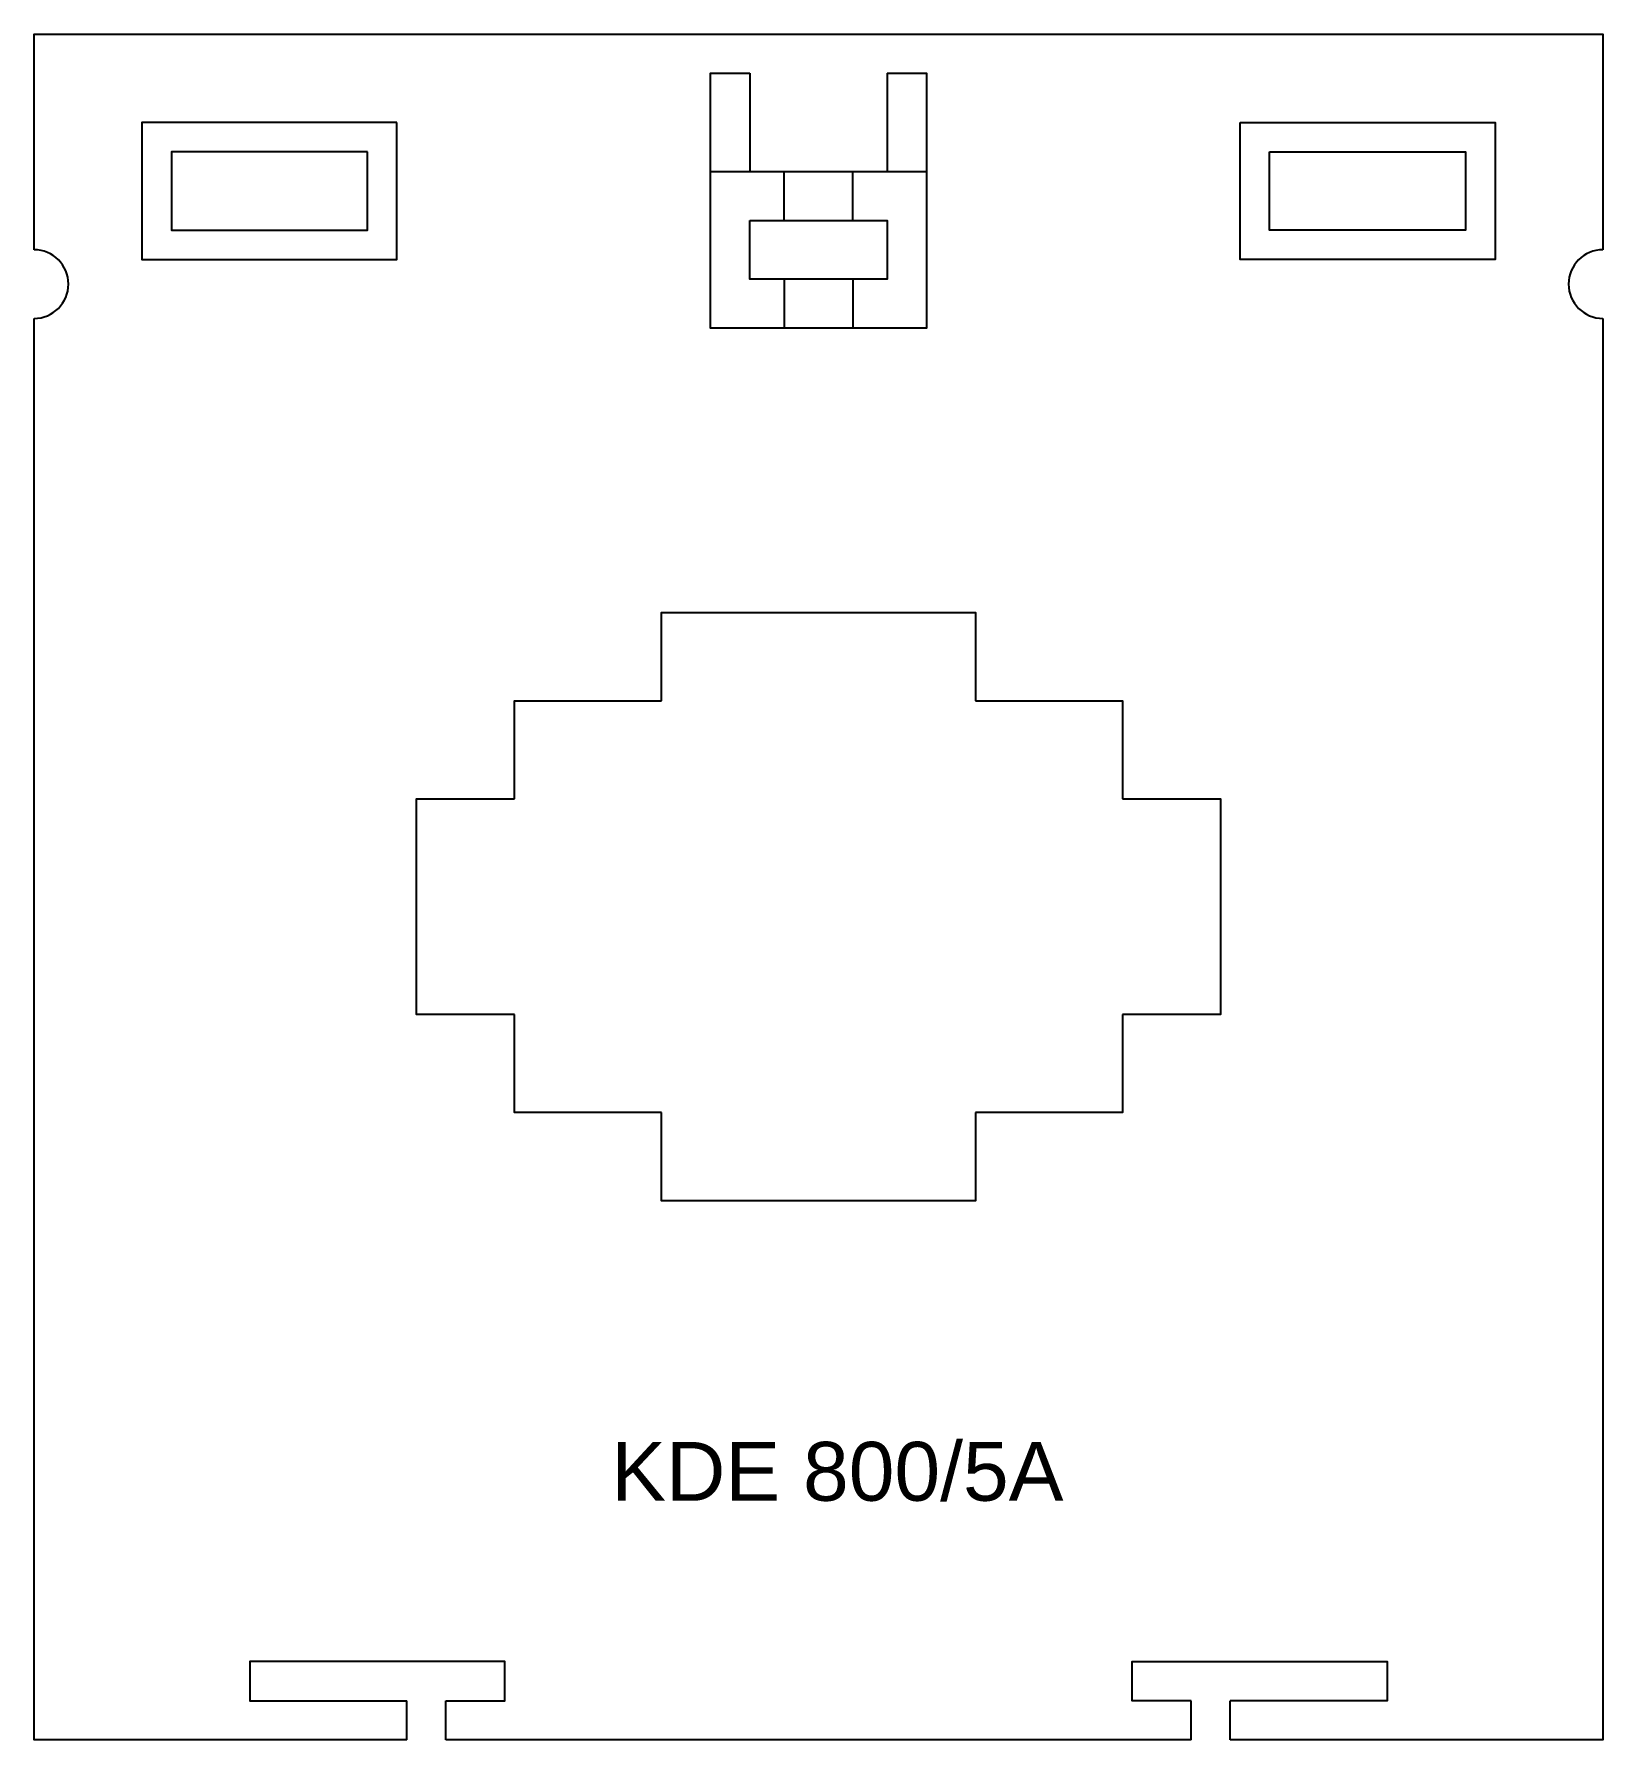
# Model space of a CAD drawing. Header units: millimetres. Extents: x 0 to 80, y 0 to 87.
import ezdxf

# ---------------------------------------------------------------- set-up
doc = ezdxf.new("R2010")
doc.units = ezdxf.units.MM

# ---------------------------------------------------------------- blocks, each defined once
blk = doc.blocks.new('KDE 800A-1')
at = {"color": 85}
for p, q in [((83068.222, 41924.943), (83068.222, 41919.943)), ((83075.222, 41924.943), (83075.222, 41919.943)), ((83066.222, 41919.943), (83077.222, 41919.943)), ((83069.972, 41917.443), (83069.972, 41919.943)), ((83073.472, 41917.443), (83073.472, 41919.943)), ((83069.972, 41914.443), (83069.972, 41911.943)), ((83073.472, 41914.443), (83073.472, 41911.943)), ((83050.722, 41839.943), (83050.722, 41841.943)), ((83052.722, 41839.943), (83052.722, 41841.943)), ((83090.722, 41839.943), (83090.722, 41841.943)), ((83092.722, 41839.943), (83092.722, 41841.943))]:
    blk.add_line(p, q, dxfattribs=at)
for points in [[(83031.722, 41915.943), (83031.722, 41926.943), (83111.722, 41926.943), (83111.722, 41915.943)], [(83075.222, 41924.943), (83077.222, 41924.943), (83077.222, 41911.943), (83066.222, 41911.943), (83066.222, 41924.943), (83068.222, 41924.943)], [(83050.722, 41839.943), (83031.722, 41839.943), (83031.722, 41912.443)], [(83111.722, 41912.443), (83111.722, 41839.943), (83092.722, 41839.943)], [(83063.722, 41892.943), (83063.722, 41897.443), (83079.722, 41897.443), (83079.722, 41892.943)], [(83056.222, 41887.943), (83056.222, 41892.943), (83063.722, 41892.943)], [(83079.722, 41892.943), (83087.222, 41892.943), (83087.222, 41887.943)], [(83056.222, 41876.943), (83051.222, 41876.943), (83051.222, 41887.943), (83056.222, 41887.943)], [(83087.222, 41887.943), (83092.222, 41887.943), (83092.222, 41876.943), (83087.222, 41876.943)], [(83063.722, 41871.943), (83056.222, 41871.943), (83056.222, 41876.943)], [(83087.222, 41876.943), (83087.222, 41871.943), (83079.722, 41871.943)], [(83079.722, 41871.943), (83079.722, 41867.443), (83063.722, 41867.443), (83063.722, 41871.943)], [(83052.722, 41841.943), (83055.722, 41841.943), (83055.722, 41843.943), (83042.722, 41843.943), (83042.722, 41841.943), (83050.722, 41841.943)], [(83090.722, 41841.943), (83087.722, 41841.943), (83087.722, 41843.943), (83100.722, 41843.943), (83100.722, 41841.943), (83092.722, 41841.943)], [(83090.722, 41839.943), (83052.722, 41839.943)]]:
    blk.add_lwpolyline(points, dxfattribs=at)
for points in [[(83050.222, 41922.443), (83037.222, 41922.443), (83037.222, 41915.443), (83050.222, 41915.443)], [(83093.222, 41922.443), (83106.222, 41922.443), (83106.222, 41915.443), (83093.222, 41915.443)], [(83048.722, 41920.943), (83038.722, 41920.943), (83038.722, 41916.943), (83048.722, 41916.943)], [(83094.722, 41920.943), (83104.722, 41920.943), (83104.722, 41916.943), (83094.722, 41916.943)], [(83068.222, 41917.443), (83075.222, 41917.443), (83075.222, 41914.443), (83068.222, 41914.443)]]:
    blk.add_lwpolyline(points, close=True, dxfattribs=at)
for centre, start, end in [((83031.722, 41914.193), 270, 90), ((83111.722, 41914.193), 90, 270)]:
    blk.add_arc(centre, 1.75, start, end, dxfattribs=at)
at = {"color": 85, "insert": (83072.684, 41853.619), "char_height": 3, "attachment_point": 5}
blk.add_mtext('{\\fArial|b0|i0|c0|p34;KDE 800/5A}', dxfattribs=at)

msp = doc.modelspace()

# ---------------------------------------------------------------- block references
at = {"color": 2}
msp.add_blockref('KDE 800A-1', (-83031.722, -41839.943), dxfattribs=at)

doc.saveas('drawing.dxf')
